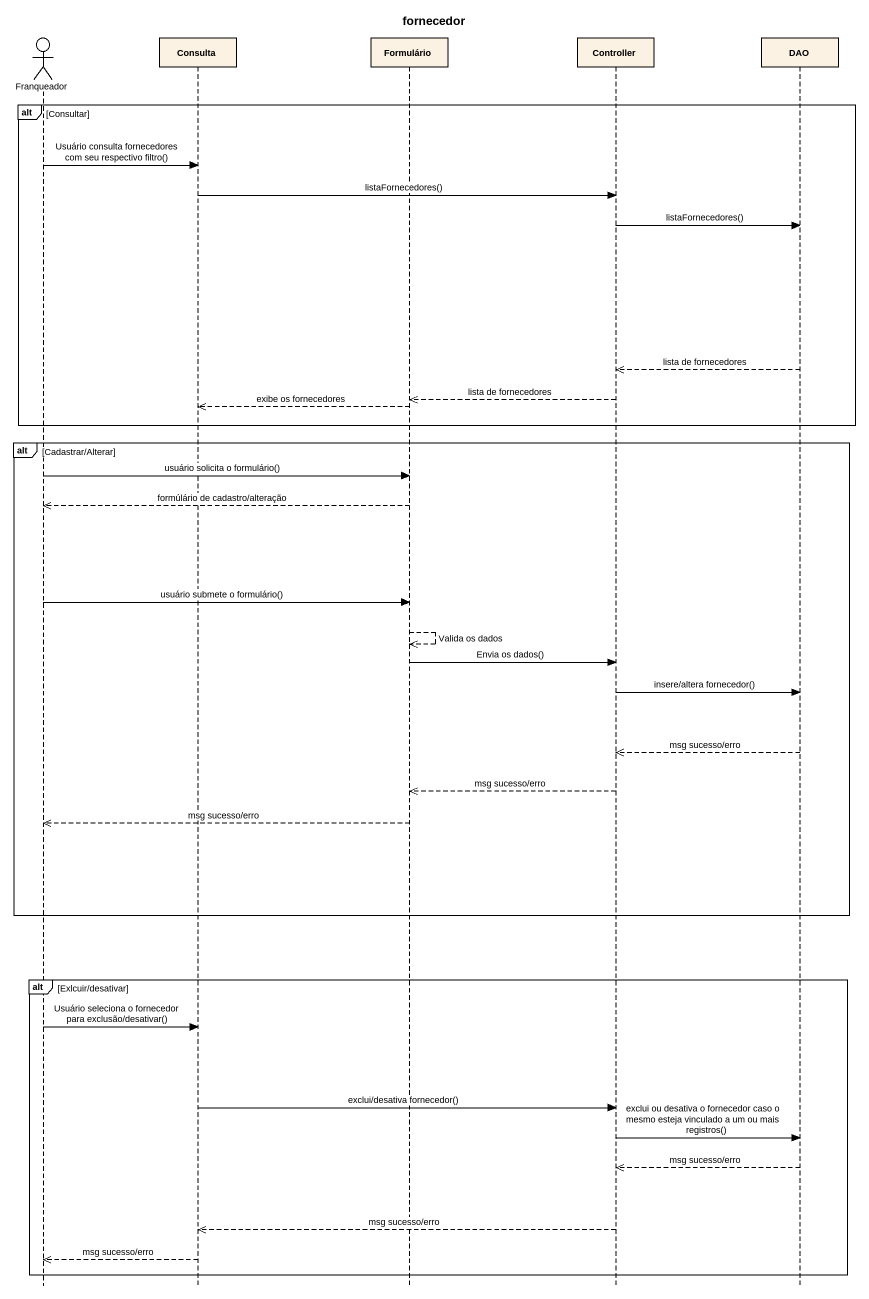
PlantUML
@startuml
title fornecedor
hide footbox
actor Franqueador
participant Consulta
participant Formulário
participant Controller
participant DAO

alt Consultar
  Franqueador -> Consulta : Usuário consulta fornecedores com seu respectivo filtro()
  Consulta -> Controller : listaFornecedores()
  Controller -> DAO : listaFornecedores()
  DAO -->> Controller : lista de fornecedores
  Controller -->> Formulário : lista de fornecedores
  Formulário -->> Consulta : exibe os fornecedores
end
alt Cadastrar/Alterar
  Franqueador -> Formulário : usuário solicita o formulário()
  Formulário -->> Franqueador : formúlário de cadastro/alteração
  Franqueador -> Formulário : usuário submete o formulário()
  Formulário -->> Formulário : Valida os dados
  Formulário -> Controller : Envia os dados()
  Controller -> DAO : insere/altera fornecedor()
  DAO -->> Controller : msg sucesso/erro
  Controller -->> Formulário : msg sucesso/erro
  Formulário -->> Franqueador : msg sucesso/erro
end
alt Exlcuir/desativar
  Franqueador -> Consulta : Usuário seleciona o fornecedor para exclusão/desativar()
  Consulta -> Controller : exclui/desativa fornecedor()
  Controller -> DAO : exclui ou desativa o fornecedor caso o mesmo esteja vinculado a um ou mais registros()
  DAO -->> Controller : msg sucesso/erro
  Controller -->> Consulta : msg sucesso/erro
  Consulta -->> Franqueador : msg sucesso/erro
end
@enduml
